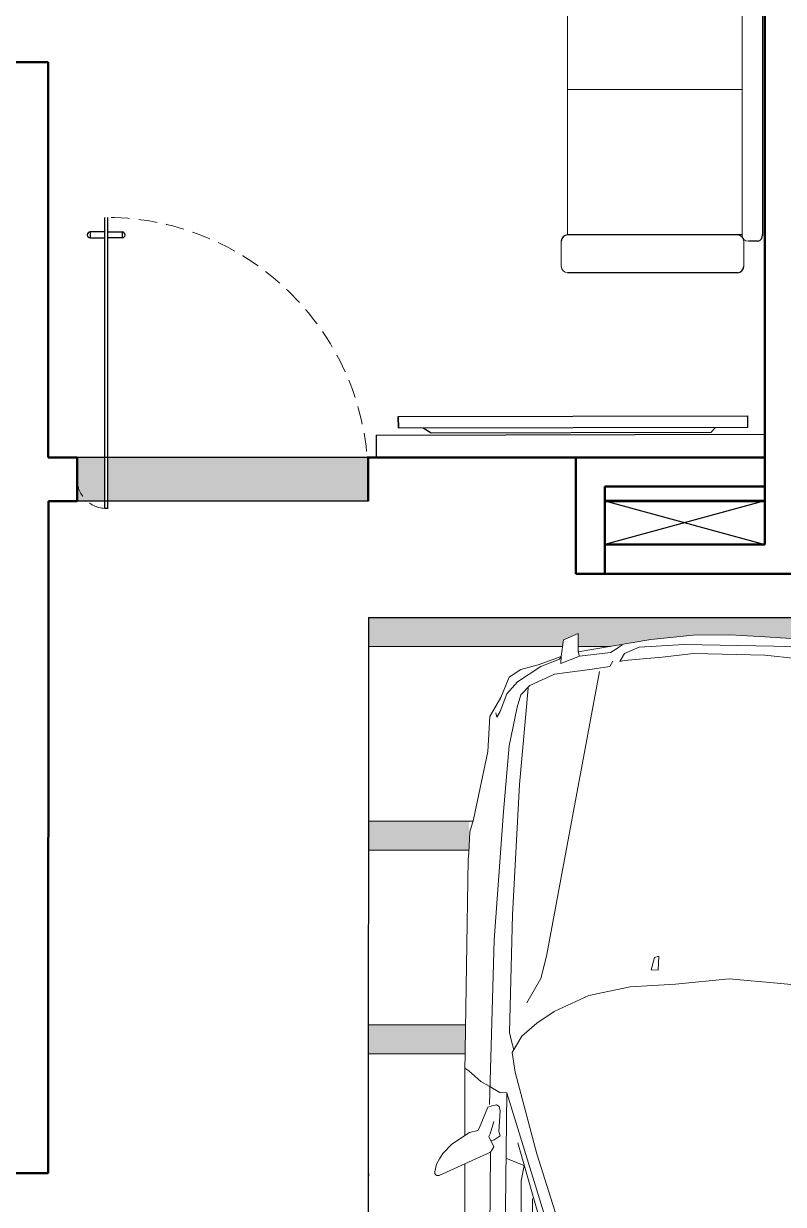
# Model space of a CAD drawing. Header units: centimetres. Extents: x -48696 to 156237, y -5617 to 29024.
# Drawn here: x -12701.3 to -12440.1, y 14287.9 to 14693.7 of the extents above; entities that cross this region are included whole.
import ezdxf

# ---------------------------------------------------------------- set-up
doc = ezdxf.new("R2010")
doc.units = ezdxf.units.CM
doc.linetypes.add('HIDDEN', pattern=[9.525, 6.35, -3.175])
for name, color, linetype in [('ACESSORIOS', 2, 'Continuous'), ('Piso', 55, 'Continuous'), ('PN010', 1, 'Continuous'), ('Portas-Cotas', 2, 'Continuous')]:
    doc.layers.add(name, color=color, linetype=linetype)
for name, color, linetype, lineweight in [('Hachura', 1, 'Continuous', 9), ('Parede Baixa', 5, 'Continuous', 50), ('Pisos Externos', 15, 'Continuous', 9), ('Projeção Portas', 55, 'HIDDEN', 5), ('Vaga', 184, 'Continuous', 13)]:
    doc.layers.add(name, color=color, linetype=linetype, lineweight=lineweight)

# ---------------------------------------------------------------- blocks, each defined once
blk = doc.blocks.new('Audi A4 Cab dessus')
at = {"color": 0, "linetype": 'Continuous', "flags": 128}
for points in [[(0.841, -0.23), (0.8417, 0.7715)], [(0.7584, -0.2673), (0.7669, 0.7224), (0.7321, 1.3788), (0.7164, 1.7697), (0.7075, 1.9136), (0.6778, 2.0813), (0.6697, 2.1669), (0.6293, 2.2367), (0.5811, 2.2532), (0.4536, 2.2926), (0.3571, 2.3256), (0.1476, 2.3432), (0.0137, 2.3517), (-0.1303, 2.3428), (-0.3375, 2.3245), (-0.4383, 2.2905), (-0.5613, 2.2579), (-0.6073, 2.2384), (-0.6562, 2.1743), (-0.6618, 2.085), (-0.6903, 1.9165)], [(0.7072, 1.1967), (0.7137, 0.7303), (0.7113, -0.0896), (0.7061, -0.4567)], [(0.6508, -0.2254), (0.6611, -0.1761), (0.66, 0.0212), (0.6655, 0.2493), (0.6684, 0.6525)], [(0.6243, -0.12), (0.6252, 0.1802), (0.6216, 0.1939), (0.6632, 0.191), (0.6582, 0.1824), (0.6559, 0.0297), (0.6503, 0.0347), (0.6248, 0.0329)], [(-0.6683, -0.294), (-0.5587, 0.0934), (-0.54, 0.1057), (-0.5227, 0.0957), (-0.4845, 0.0619), (-0.4499, 0.0418), (-0.3657, 0.0275), (-0.2815, 0.0132), (-0.1389, -0.0002), (0, 0), (0.1303, 0.0052), (0.2829, 0.0091), (0.3735, 0.0258), (0.4505, 0.0388), (0.4879, 0.0634), (0.5253, 0.0879), (0.544, 0.1002), (0.5613, 0.0901), (0.6713, -0.2977)], [(-0.3098, -0.7916), (-0.1672, -0.805), (-0.0024, -0.8199), (0.1689, -0.8038), (0.3129, -0.7949), (0.4446, -0.7674), (0.5554, -0.7161), (0.6114, -0.6793), (0.6589, -0.6375), (0.689, -0.5856), (0.6796, -0.5223), (0.6108, -0.2625), (0.5211, 0.0209)], [(0.5499, 0.0505), (0.654, -0.2876), (0.7061, -0.4567), (0.7284, -0.4581), (0.763, -0.4782), (0.789, -0.4933), (0.8272, -0.5271), (0.8406, -0.5349)], [(0.7077, -0.2469), (0.6508, -0.2254)], [(0.9361, -0.2045), (0.9311, -0.2289), (0.921, -0.2462), (0.911, -0.2635), (0.8822, -0.2931), (0.8261, -0.3299), (0.7988, -0.3371), (0.7938, -0.3457), (0.7672, -0.4113), (0.7536, -0.4149), (0.7399, -0.4185), (0.7312, -0.4135), (0.7276, -0.3998), (0.7318, -0.3329), (0.7282, -0.3192), (0.7469, -0.3069), (0.7579, -0.304)], [(0.7477, -0.3652), (0.7592, -0.3256), (0.7642, -0.317), (0.7483, -0.2846), (0.7533, -0.276), (0.7584, -0.2673), (0.9222, -0.1934)], [(-0.2498, -1.9021), (-0.1159, -1.9106), (-0.0043, -1.9176), (0.1123, -1.916), (0.2476, -1.9021), (0.4786, -1.8629), (0.4794, -1.9212), (0.5255, -1.9017), (0.5333, -1.8484), (0.6067, -1.8217), (0.6614, -1.8072), (0.6988, -1.7826), (0.7253, -1.7171), (0.7605, -1.6566), (0.7675, -1.545), (0.8125, -1.3283), (0.824, -1.2887), (0.8282, -1.2217), (0.8296, -1.1994), (0.8408, -0.5235), (0.841, -0.3201)], [(0.7622, -0.4199), (0.7472, -0.9433), (0.7168, -1.3536), (0.6992, -1.5631), (0.6734, -1.6869), (0.662, -1.7266), (0.6332, -1.7561), (0.5548, -1.7915), (0.4418, -1.8068), (0.3785, -1.8162), (0.3685, -1.8335)], [(0.6383, -1.7475), (0.6666, -1.4401), (0.6883, -1.0247), (0.6985, -0.6489), (0.6913, -0.6216), (0.684, -0.5942)], [(0.6432, -0.744), (0.598, -0.8218), (0.5801, -0.8924), (0.4109, -1.8004)], [(0.7418, -1.6688), (0.7382, -1.6552), (0.7281, -1.6725), (0.7066, -1.7294), (0.6728, -1.7676), (0.6354, -1.7921), (0.5981, -1.8166), (0.5383, -1.8397), (0.5333, -1.8484), (0.5347, -1.8261), (0.475, -1.8492)], [(-0.1454, -1.8818), (-0.293, -1.877), (-0.3412, -1.8605), (-0.3609, -1.8284), (-0.3472, -1.8248), (-0.3348, -1.8296), (-0.2146, -1.8416), (-0.1167, -1.8523), (0.1115, -1.8577), (0.2108, -1.846), (0.3325, -1.8357), (0.3461, -1.8321), (0.3311, -1.8581), (0.285, -1.8776), (0.1411, -1.8864), (-0.1454, -1.8818)], [(0.475, -1.8492), (0.3757, -1.8609), (0.357, -1.8731), (0.3383, -1.8854)]]:
    blk.add_lwpolyline(points, dxfattribs=at)
blk.add_lwpolyline([(0.9361, -0.2045, 0.612971), (0.9222, -0.1934)], format="xyb", dxfattribs=at)
for points in [[(0.2353, -0.8886), (0.2468, -0.849), (0.2244, -0.8476), (0.2216, -0.8922)], [(0.4786, -1.8629), (0.475, -1.8492)]]:
    blk.add_lwpolyline(points, close=True, dxfattribs=at)

msp = doc.modelspace()

# ---------------------------------------------------------------- hatches: boundary and pattern name
h = msp.add_hatch()
h.set_pattern_fill('GRASS2', color=74, scale=15, pattern_type=2)
h.set_pattern_definition([(360, (2776.694, 2662.583), (15, 15), [2.25, -0.45, 0.6, -0.45, 2.25, -9]), (360, (2775.944, 2663.033), (15, 15), [1.5, -1.125, 2.25, -1.125, 1.5, -7.5]), (360, (2781.194, 2669.033), (15, 15), [1.875, -0.75, 1.875, -10.5]), (360, (2773.694, 2672.033), (15, 15), [0.75, -1.5, 0.75, -12]), (90, (2775.194, 2672.033), (-15, 15), [1.35, -13.65]), (90, (2779.694, 2663.033), (-15, 15), [1.5, -13.5]), (90, (2783.444, 2669.033), (-15, 15), [1.5, -13.5]), (45, (2781.644, 2662.883), (5e-15, 15), [1.5, -19.713203]), (135, (2777.744, 2662.883), (-15, 5e-15), [1.5, -19.713203]), (63.43495, (2781.194, 2662.958), (8e-10, 15), [1.5, -32.04102]), (75.963757, (2780.4442, 2663.033), (5e-10, 15), [1.5, -60.346584]), (75.963757, (2784.1942, 2669.033), (5e-10, 15), [1.2, -60.646584]), (75.963757, (2775.4942, 2672.033), (5e-10, 15), [1.05, -60.796584]), (104.036243, (2778.9442, 2663.033), (-5e-10, 15), [1.5, -60.346584]), (104.036243, (2782.6942, 2669.033), (-5e-10, 15), [1.2, -60.646584]), (104.036243, (2774.8942, 2672.033), (-5e-10, 15), [1.05, -60.796584]), (116.56505, (2778.194, 2662.958), (-6e-09, 15), [1.5, -32.041002])])
h.paths.add_polyline_path([(-12701.81742, 13998.62809), (-13087.8183, 13998.62809), (-13087.8183, 14248.52817), (-12701.81742, 14248.52817)])
h.paths.add_polyline_path([(-12582.81816, 14248.62092), (-12601.81742, 14248.62092), (-12601.81742, 13998.62809), (-12582.81816, 13998.62809)])
h.paths.add_polyline_path([(-12433.78221, 14012.89298), (-12460.346, 14010.97364), (-12483.29818, 14012.33712), (-12483.29818, 14003.7309), (-12433.78221, 14003.7309)])
h.paths.add_polyline_path([(-12546.93425, 14070.03309), (-12582.81816, 14070.03309), (-12582.81816, 14059.64112), (-12546.93425, 14059.64112)])
h.paths.add_polyline_path([(-12549.52529, 14129.64112), (-12582.67759, 14129.64112), (-12582.67759, 14139.64112), (-12549.52529, 14139.64112)])
h.paths.add_polyline_path([(-12549.75646, 14199.64112), (-12582.67759, 14199.64112), (-12582.67759, 14209.64112), (-12549.75646, 14209.64112)])
h.paths.add_polyline_path([(-12549.70741, 14269.64112), (-12582.67759, 14269.64112), (-12582.67759, 14279.64112), (-12549.70741, 14279.64112)])
h.paths.add_polyline_path([(-12549.55936, 14339.64112), (-12582.67759, 14339.64112), (-12582.67759, 14349.64112), (-12549.55936, 14349.64112)])
h.paths.add_polyline_path([(-12548.24139, 14409.64112), (-12582.67759, 14409.64112), (-12582.67759, 14419.64112), (-12548.24139, 14419.64112)])
h.paths.add_polyline_path([(-12582.67759, 14489.64112), (-12582.67759, 14479.64112), (-12516.01529, 14479.64112), (-12515.67754, 14481.93729), (-12510.71583, 14484.03929), (-12510.65486, 14479.64112), (-12499.52442, 14479.79543), (-12485.73288, 14481.98281), (-12471.92552, 14483.39945), (-12458.58342, 14483.65326), (-12447.98512, 14483.08341), (-12432.88598, 14482.13238), (-12427.09416, 14481.3097), (-12418.49873, 14479.53819), (-12406.9996, 14479.53819), (-12406.45121, 14483.26724), (-12402.1825, 14482.03247), (-12401.52201, 14479.53819), (-12255.10174, 14479.53819), (-12253.17756, 14480.35336), (-12253.17756, 14479.53819), (-12232.12716, 14479.53819), (-12231.8121, 14477.68266), (-12212.93202, 14480.34968), (-12200.36817, 14480.34968), (-12174.45805, 14478.27751), (-12174.45805, 14479.91132), (-12113.68594, 14479.91132), (-12490.84491, 15282.94993), (-12606.58768, 15282.94993), (-12606.58768, 15100.46001), (-12497.36462, 15100.42825), (-12497.36462, 14853.77482), (-12381.51336, 14853.77482), (-12381.51336, 14489.64112)])
h.paths.add_polyline_path([(-12369.42263, 14409.64112), (-12290.47085, 14409.64112), (-12290.47085, 14419.53819), (-12369.42263, 14419.53819)])
h.paths.add_polyline_path([(-12369.12358, 14349.64112), (-12291.94016, 14349.64112), (-12291.94016, 14340.83564), (-12369.12358, 14340.83564)])
h.paths.add_polyline_path([(-12369.09969, 14280.83564), (-12292.16578, 14280.83564), (-12292.16578, 14270.75712), (-12369.09969, 14270.75712)])
h.paths.add_polyline_path([(-12369.14863, 14210.75712), (-12292.21572, 14210.75712), (-12292.21572, 14199.47849), (-12369.14863, 14199.47849)])
h.paths.add_polyline_path([(-12369.69382, 14139.47849), (-12292.00053, 14139.47849), (-12292.00053, 14129.64112), (-12369.69382, 14129.64112)])
h.paths.add_polyline_path([(-12372.61816, 14069.67794), (-12290.37137, 14069.67794), (-12290.37137, 14060.39334), (-12372.61816, 14060.39334)])
h.paths.add_polyline_path([(-12174.91461, 14009.45178), (-12202.79469, 14006.67377), (-12233.78221, 14010.41872), (-12233.78221, 14003.7309), (-12174.91461, 14003.7309)])
h.paths.add_polyline_path([(-12074.45805, 14396.38814), (-12074.37629, 13998.73654), (-11887.73699, 13998.82575)])
h.paths.add_polyline_path([(-12074.45805, 14068.82575), (-12113.66335, 14068.82575), (-12113.66335, 14058.82575), (-12074.45805, 14058.82575)])
h.paths.add_polyline_path([(-12074.45805, 14138.82575), (-12112.22422, 14138.82575), (-12112.22422, 14128.82575), (-12074.45805, 14128.82575)])
h.paths.add_polyline_path([(-12074.45805, 14208.82575), (-12111.61612, 14208.82575), (-12111.61612, 14198.82575), (-12074.45805, 14198.82575)])
h.paths.add_polyline_path([(-12074.45805, 14278.82575), (-12111.56724, 14278.82575), (-12111.56724, 14268.82575), (-12074.45805, 14268.82575)])
h.paths.add_polyline_path([(-12074.45805, 14348.82575), (-12111.55919, 14348.82575), (-12111.55919, 14338.82575), (-12074.45805, 14338.82575)])
h.paths.add_polyline_path([(-12085.50606, 14419.91132), (-12112.31287, 14419.91132), (-12112.31287, 14408.82575), (-12085.50606, 14408.82575)])
at = {"layer": 'Pisos Externos'}
h = msp.add_hatch(dxfattribs=at)
h.set_pattern_fill('AR-SAND', color=256, scale=0.05, angle=135)
h.set_pattern_definition([(172.5, (-76888.219, 8666.4259), (-1.673767446, -1.786906744), [0, -1.9304, 0, -2.159, 0, -2.06375]), (142.5, (-76888.219, 8666.426), (-4.12366426, -0.94505464), [0, -1.0414, 0, -1.7399, 0, -0.66675]), (102.5, (-76887.1144, 8665.3213), (-2.80166156, 2.79149913), [0, -0.635, 0, -2.286, 0, -2.9845]), (92.5, (-76887.1144, 8665.3213), (-3.4877539, 1.91140555), [0, -0.3175, 0, -1.4986, 0, -1.7145])])
h.paths.add_polyline_path([(-12672.3626, 14544.60358), (-12583.17564, 14544.60358, -0.020860547), (-12582.8626, 14537.10358), (-12582.8626, 14529.60358), (-12672.3626, 14529.60358)])
h.paths.add_polyline_path([(-12682.8626, 14544.60358), (-12673.3626, 14544.60358), (-12673.3626, 14529.60358), (-12679.47698, 14529.60358, -0.215250437), (-12682.8626, 14537.10358)])
h.paths.add_polyline_path([(-12682.8626, 14537.10358, 0.215250437), (-12679.47698, 14529.60358), (-12682.8626, 14529.60358)], flags=17)
h.paths.add_polyline_path([(-12594.51961, 14530.73397), (-12667.53736, 14530.73397), (-12667.53736, 14561.39275), (-12594.51961, 14561.39275)], flags=9)

# ---------------------------------------------------------------- linework, layer by layer
for p, q in [((-12572.47937, 14558.64555), (-12572.47013, 14554.61963)), ((-12452.47969, 14558.92091), (-12452.47045, 14554.89499)), ((-12692.85385, 14544.60941), (-12692.85386, 14544.60941)), ((-12582.67759, 14489.64112), (-12582.81816, 14248.62092)), ((-12582.67759, 14489.64112), (-12381.51336, 14489.64112)), ((-12582.78904, 14298.56101), (-12582.79035, 14296.31441))]:
    msp.add_line(p, q)
msp.add_lwpolyline([(-12582.67759, 14489.64112), (-12582.67759, 14479.64112)])
at = {"layer": 'ACESSORIOS'}
for q in [(-12446.51336, 14552.57683), (-12580.0887, 14544.71715)]:
    msp.add_line((-12580.0887, 14552.27032), q, dxfattribs=at)
at = {"layer": 'Hachura'}
for p, q in [((-12514.32909, 14781.09105), (-12514.32909, 14621.09105)), ((-12454.32909, 14781.09105), (-12454.32909, 14621.09105)), ((-12514.32909, 14671.09105), (-12454.32909, 14671.09105)), ((-12514.32909, 14621.09105), (-12454.32909, 14621.09105)), ((-12516.49573, 14610.25771), (-12516.49573, 14618.92438)), ((-12453.75377, 14618.92438), (-12453.75377, 14610.25771))]:
    msp.add_line(p, q, dxfattribs=at)
for centre, start, end in [((-12455.92043, 14618.92438), 0, 90), ((-12452.16242, 14621.09105), 180, 270), ((-12514.32906, 14610.25771), 180, 270)]:
    msp.add_arc(centre, 2.16667, start, end, dxfattribs=at)
at = {"layer": 'Parede Baixa'}
for p, q in [((-12446.51336, 14788.77482), (-12446.51336, 14514.64112)), ((-12937.7916, 14680.38275), (-12692.77463, 14680.43313)), ((-12692.85385, 14544.60941), (-12692.77463, 14680.43313)), ((-12692.85385, 14544.60941), (-12682.85385, 14544.60358)), ((-12682.85385, 14544.60358), (-12682.8626, 14529.60358)), ((-12583.17395, 14544.58325), (-12446.51336, 14544.64152)), ((-12582.8626, 14529.60358), (-12582.8626, 14544.58339)), ((-12511.46061, 14544.63235), (-12511.46061, 14504.64112)), ((-12501.51336, 14534.64112), (-12446.51336, 14534.64112)), ((-12501.46061, 14534.64112), (-12501.46061, 14504.64112)), ((-12692.78902, 14298.62517), (-12692.65429, 14529.60929)), ((-12692.65429, 14529.60929), (-12682.8626, 14529.60358)), ((-12501.51336, 14529.64112), (-12446.51336, 14529.64112)), ((-12501.46061, 14529.65155), (-12493.18003, 14529.65325)), ((-12501.46061, 14529.62673), (-12446.5247, 14529.63803)), ((-12501.51336, 14514.64112), (-12446.51336, 14514.64112)), ((-12511.46061, 14504.64112), (-12431.51336, 14504.64112)), ((-12772.88034, 14298.6087), (-12692.78902, 14298.62517))]:
    msp.add_line(p, q, dxfattribs=at)
at = {"layer": 'Piso'}
for p, q in [((-12672.3626, 14544.60358), (-12682.8626, 14544.60358)), ((-12582.8626, 14544.60358), (-12672.3626, 14544.60358)), ((-12501.51336, 14529.64112), (-12446.51336, 14514.64112)), ((-12446.51336, 14529.64112), (-12501.51336, 14514.64112))]:
    msp.add_line(p, q, dxfattribs=at)
at = {"layer": 'Pisos Externos'}
for points in [[(-12516.01529, 14479.64112), (-12582.67759, 14479.64112)], [(-12499.52442, 14479.64112), (-12510.65486, 14479.64112)], [(-12582.67759, 14419.64112), (-12546.75824, 14419.64112)], [(-12548.24139, 14409.64112), (-12582.67759, 14409.64112)], [(-12582.67759, 14349.64112), (-12549.39355, 14349.64112)], [(-12549.55936, 14339.64112), (-12582.67759, 14339.64112)]]:
    msp.add_lwpolyline(points, dxfattribs=at)
at = {"layer": 'PN010'}
for p, q in [((-12447.32909, 14781.09105), (-12447.32909, 14620.73679)), ((-12673.3626, 14527.11609), (-12673.3626, 14627.10219)), ((-12672.3626, 14527.11609), (-12672.3626, 14627.10219)), ((-12673.3626, 14622.10219), (-12678.3626, 14622.10219)), ((-12678.3626, 14622.10219), (-12678.3626, 14620.10219)), ((-12678.3626, 14620.10219), (-12673.3626, 14620.10219)), ((-12672.3626, 14622.10219), (-12667.3626, 14622.10219)), ((-12667.3626, 14620.10219), (-12672.3626, 14620.10219)), ((-12667.3626, 14622.10219), (-12667.3626, 14620.10219)), ((-12454.32909, 14621.09105), (-12514.32909, 14621.09105)), ((-12448.83653, 14618.92438), (-12452.16242, 14618.92438)), ((-12455.92043, 14608.09105), (-12514.32906, 14608.09105)), ((-12561.22844, 14552.98769), (-12563.94762, 14554.63919)), ((-12463.42863, 14554.86984), (-12465.12049, 14553.20822)), ((-12465.12049, 14553.20822), (-12561.22844, 14552.98769)), ((-12672.3626, 14527.11609), (-12673.3626, 14527.11609))]:
    msp.add_line(p, q, dxfattribs=at)
msp.add_lwpolyline([(-12452.47969, 14558.92091), (-12452.47045, 14554.89499), (-12572.47013, 14554.61963), (-12572.47937, 14558.64555)], close=True, dxfattribs=at)
for centre, radius, start, end in [((-12678.3626, 14621.10219), 1, 90, 270), ((-12667.3626, 14621.10219), 1, 270, 90), ((-12514.32906, 14618.92438), 2.16667, 90, 180), ((-12449.38531, 14620.91392), 2.06384, 285.420673, 4.9234669), ((-12455.92043, 14610.25771), 2.16667, 270, 0)]:
    msp.add_arc(centre, radius, start, end, dxfattribs=at)
at = {"layer": 'Portas-Cotas'}
for p, q in [((-12672.3626, 14529.60358), (-12682.8626, 14529.60358)), ((-12582.8626, 14529.60358), (-12672.3626, 14529.60358))]:
    msp.add_line(p, q, dxfattribs=at)
at = {"layer": 'Projeção Portas'}
for radius, start, end in [(90, 0, 89.6816885), (10, 180, 272.865984)]:
    msp.add_arc((-12672.8626, 14537.10358), radius, start, end, dxfattribs=at)

# ---------------------------------------------------------------- block references
at = {"layer": 'Vaga', "xscale": 107.7733333333333, "yscale": 107.7733333333333, "zscale": 107.7733333333333, "rotation": 179.9999999999999}
msp.add_blockref('Audi A4 Cab dessus', (-12459.04437, 14276.98737), dxfattribs=at)

doc.saveas('drawing.dxf')
